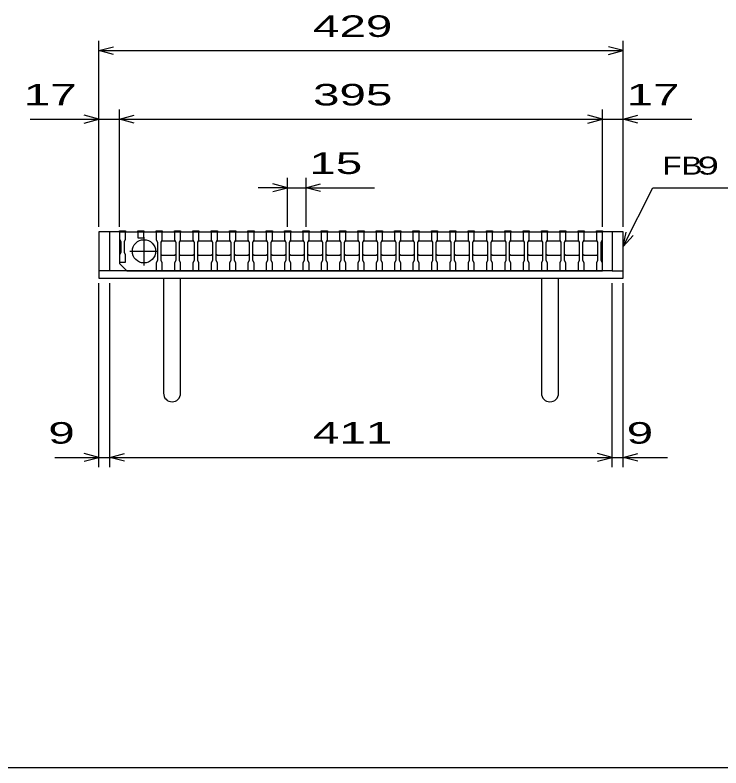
# Model space of a CAD drawing. Units: millimetres, scale not verified. Extents: x -1456 to 1389, y -1026 to 839.
# Drawn here: x -1016 to -439, y -921 to -306 of the extents above; entities that cross this region are included whole.
import ezdxf
from ezdxf.enums import TextEntityAlignment as Align

# ---------------------------------------------------------------- set-up
doc = ezdxf.new("R2010")
doc.units = ezdxf.units.MM
doc.header["$LTSCALE"] = 8
for name, color, linetype, lineweight in [('0_2', 150, 'Continuous', 25), ('16', 3, 'Continuous', 25), ('19', 6, 'Continuous', 25), ('22', 4, 'Continuous', 25)]:
    doc.layers.add(name, color=color, linetype=linetype, lineweight=lineweight)
doc.styles.add('ベクトル', font='')
doc.styles.get('ベクトル').set_extended_font_data('ベクトル')

msp = doc.modelspace()

# ---------------------------------------------------------------- linework, layer by layer
at = {"layer": '0_2'}
msp.add_line((1388.8, -921.2), (-1379.2, -921.2), dxfattribs=at)
at = {"layer": '16'}
for p, q in [((-931, -483), (-931, -482.3)), ((-931, -482.3), (-926, -482.3)), ((-931, -483), (-931, -489)), ((-926, -483), (-931, -483)), ((-931, -483), (-931, -509)), ((-931, -483), (-536, -483)), ((-927, -483), (-902, -483)), ((-926, -482.3), (-926, -483)), ((-926, -489), (-926, -483)), ((-916, -483), (-916, -482.3)), ((-916, -482.3), (-911, -482.3)), ((-916, -483), (-916, -488)), ((-911, -483), (-916, -483)), ((-911, -482.3), (-911, -483)), ((-911, -488), (-911, -483)), ((-901, -483), (-901, -482.3)), ((-901, -482.3), (-896, -482.3)), ((-901, -483), (-901, -489.5)), ((-896, -483), (-901, -483)), ((-896, -482.3), (-896, -483)), ((-896, -489.5), (-896, -483)), ((-886, -483), (-886, -482.3)), ((-886, -482.3), (-881, -482.3)), ((-886, -483), (-886, -489.5)), ((-881, -483), (-886, -483)), ((-881, -482.3), (-881, -483)), ((-881, -489.5), (-881, -483)), ((-871, -483), (-871, -482.3)), ((-871, -482.3), (-866, -482.3)), ((-871, -483), (-871, -489.5)), ((-866, -483), (-871, -483)), ((-866, -482.3), (-866, -483)), ((-866, -489.5), (-866, -483)), ((-856, -483), (-856, -482.3)), ((-856, -482.3), (-851, -482.3)), ((-856, -483), (-856, -489.5)), ((-851, -483), (-856, -483)), ((-851, -482.3), (-851, -483)), ((-851, -489.5), (-851, -483)), ((-841, -483), (-841, -482.3)), ((-841, -482.3), (-836, -482.3)), ((-841, -483), (-841, -489.5)), ((-836, -483), (-841, -483)), ((-836, -482.3), (-836, -483)), ((-836, -489.5), (-836, -483)), ((-826, -483), (-826, -482.3)), ((-826, -482.3), (-821, -482.3)), ((-826, -483), (-826, -489.5)), ((-821, -483), (-826, -483)), ((-821, -482.3), (-821, -483)), ((-821, -489.5), (-821, -483)), ((-811, -483), (-811, -482.3)), ((-811, -482.3), (-806, -482.3)), ((-811, -483), (-811, -489.5)), ((-806, -483), (-811, -483)), ((-806, -482.3), (-806, -483)), ((-806, -489.5), (-806, -483)), ((-796, -483), (-796, -482.3)), ((-796, -482.3), (-791, -482.3)), ((-796, -483), (-796, -489.5)), ((-791, -483), (-796, -483)), ((-791, -482.3), (-791, -483)), ((-791, -489.5), (-791, -483)), ((-781, -483), (-781, -482.3)), ((-781, -482.3), (-776, -482.3)), ((-781, -483), (-781, -489.5)), ((-776, -483), (-781, -483)), ((-776, -482.3), (-776, -483)), ((-776, -489.5), (-776, -483)), ((-766, -483), (-766, -482.3)), ((-766, -482.3), (-761, -482.3)), ((-766, -483), (-766, -489.5)), ((-761, -483), (-766, -483)), ((-761, -482.3), (-761, -483)), ((-761, -489.5), (-761, -483)), ((-751, -483), (-751, -482.3)), ((-751, -482.3), (-746, -482.3)), ((-751, -483), (-751, -489.5)), ((-746, -483), (-751, -483)), ((-746, -482.3), (-746, -483)), ((-746, -489.5), (-746, -483)), ((-736, -483), (-736, -482.3)), ((-736, -482.3), (-731, -482.3)), ((-736, -483), (-736, -489.5)), ((-731, -483), (-736, -483)), ((-731, -482.3), (-731, -483)), ((-731, -489.5), (-731, -483)), ((-721, -483), (-721, -482.3)), ((-721, -482.3), (-716, -482.3)), ((-721, -483), (-721, -489.5)), ((-716, -483), (-721, -483)), ((-716, -482.3), (-716, -483)), ((-716, -489.5), (-716, -483)), ((-706, -483), (-706, -482.3)), ((-706, -482.3), (-701, -482.3)), ((-706, -483), (-706, -489.5)), ((-701, -483), (-706, -483)), ((-701, -482.3), (-701, -483)), ((-701, -489.5), (-701, -483)), ((-691, -483), (-691, -482.3)), ((-691, -482.3), (-686, -482.3)), ((-691, -483), (-691, -489.5)), ((-686, -483), (-691, -483)), ((-686, -482.3), (-686, -483)), ((-686, -489.5), (-686, -483)), ((-676, -483), (-676, -482.3)), ((-676, -482.3), (-671, -482.3)), ((-676, -483), (-676, -489.5)), ((-671, -483), (-676, -483)), ((-671, -482.3), (-671, -483)), ((-671, -489.5), (-671, -483)), ((-661, -483), (-661, -482.3)), ((-661, -482.3), (-656, -482.3)), ((-661, -483), (-661, -489.5)), ((-656, -483), (-661, -483)), ((-656, -482.3), (-656, -483)), ((-656, -489.5), (-656, -483)), ((-646, -483), (-646, -482.3)), ((-646, -482.3), (-641, -482.3)), ((-646, -483), (-646, -489.5)), ((-641, -483), (-646, -483)), ((-641, -482.3), (-641, -483)), ((-641, -489.5), (-641, -483)), ((-631, -483), (-631, -482.3)), ((-631, -482.3), (-626, -482.3)), ((-631, -483), (-631, -489.5)), ((-626, -483), (-631, -483)), ((-626, -482.3), (-626, -483)), ((-626, -489.5), (-626, -483)), ((-616, -483), (-616, -482.3)), ((-616, -482.3), (-611, -482.3)), ((-616, -483), (-616, -489.5)), ((-611, -483), (-616, -483)), ((-611, -482.3), (-611, -483)), ((-611, -489.5), (-611, -483)), ((-601, -483), (-601, -482.3)), ((-601, -482.3), (-596, -482.3)), ((-601, -483), (-601, -489.5)), ((-596, -483), (-601, -483)), ((-596, -482.3), (-596, -483)), ((-596, -489.5), (-596, -483)), ((-586, -483), (-586, -482.3)), ((-586, -482.3), (-581, -482.3)), ((-586, -483), (-586, -489.5)), ((-581, -483), (-586, -483)), ((-581, -482.3), (-581, -483)), ((-581, -489.5), (-581, -483)), ((-571, -483), (-571, -482.3)), ((-571, -482.3), (-566, -482.3)), ((-571, -483), (-571, -489.5)), ((-566, -483), (-571, -483)), ((-566, -482.3), (-566, -483)), ((-566, -489.5), (-566, -483)), ((-556, -483), (-556, -482.3)), ((-556, -482.3), (-551, -482.3)), ((-556, -483), (-556, -489.5)), ((-551, -483), (-556, -483)), ((-551, -482.3), (-551, -483)), ((-551, -489.5), (-551, -483)), ((-541, -483), (-541, -482.3)), ((-541, -482.3), (-536, -482.3)), ((-541, -483), (-541, -489.5)), ((-536, -483), (-541, -483)), ((-536, -482.3), (-536, -483)), ((-536, -489.5), (-536, -483)), ((-536, -515), (-536, -483)), ((-931, -489), (-930, -491)), ((-930, -491), (-930, -500)), ((-927, -491), (-926, -489)), ((-927, -500), (-927, -491)), ((-916, -488), (-911, -488)), ((-911, -487.5), (-911, -510.5)), ((-901, -489.5), (-900, -491.5)), ((-900, -491.5), (-900, -506.5)), ((-897, -491.5), (-896, -489.5)), ((-897, -491.5), (-896, -490.5)), ((-897, -506.5), (-897, -491.5)), ((-896, -490.5), (-886, -490.5)), ((-886, -489.5), (-885, -491.5)), ((-886, -490.5), (-885, -491.5)), ((-885, -491.5), (-885, -506.5)), ((-882, -491.5), (-881, -489.5)), ((-882, -491.5), (-881, -490.5)), ((-882, -506.5), (-882, -491.5)), ((-881, -490.5), (-871, -490.5)), ((-871, -489.5), (-870, -491.5)), ((-871, -490.5), (-870, -491.5)), ((-870, -491.5), (-870, -506.5)), ((-867, -491.5), (-866, -489.5)), ((-867, -491.5), (-866, -490.5)), ((-867, -506.5), (-867, -491.5)), ((-866, -490.5), (-856, -490.5)), ((-856, -489.5), (-855, -491.5)), ((-856, -490.5), (-855, -491.5)), ((-855, -491.5), (-855, -506.5)), ((-852, -491.5), (-851, -489.5)), ((-852, -491.5), (-851, -490.5)), ((-852, -506.5), (-852, -491.5)), ((-851, -490.5), (-841, -490.5)), ((-841, -489.5), (-840, -491.5)), ((-841, -490.5), (-840, -491.5)), ((-840, -491.5), (-840, -506.5)), ((-837, -491.5), (-836, -489.5)), ((-837, -491.5), (-836, -490.5)), ((-837, -506.5), (-837, -491.5)), ((-836, -490.5), (-826, -490.5)), ((-826, -489.5), (-825, -491.5)), ((-826, -490.5), (-825, -491.5)), ((-825, -491.5), (-825, -506.5)), ((-822, -491.5), (-821, -489.5)), ((-822, -491.5), (-821, -490.5)), ((-822, -506.5), (-822, -491.5)), ((-821, -490.5), (-811, -490.5)), ((-811, -489.5), (-810, -491.5)), ((-811, -490.5), (-810, -491.5)), ((-810, -491.5), (-810, -506.5)), ((-807, -491.5), (-806, -489.5)), ((-807, -491.5), (-806, -490.5)), ((-807, -506.5), (-807, -491.5)), ((-806, -490.5), (-796, -490.5)), ((-796, -489.5), (-795, -491.5)), ((-796, -490.5), (-795, -491.5)), ((-795, -491.5), (-795, -506.5)), ((-792, -491.5), (-791, -489.5)), ((-792, -491.5), (-791, -490.5)), ((-792, -506.5), (-792, -491.5)), ((-791, -490.5), (-781, -490.5)), ((-781, -489.5), (-780, -491.5)), ((-781, -490.5), (-780, -491.5)), ((-780, -491.5), (-780, -506.5)), ((-777, -491.5), (-776, -489.5)), ((-777, -491.5), (-776, -490.5)), ((-777, -506.5), (-777, -491.5)), ((-776, -490.5), (-766, -490.5)), ((-766, -489.5), (-765, -491.5)), ((-766, -490.5), (-765, -491.5)), ((-765, -491.5), (-765, -506.5)), ((-762, -491.5), (-761, -489.5)), ((-762, -491.5), (-761, -490.5)), ((-762, -506.5), (-762, -491.5)), ((-761, -490.5), (-751, -490.5)), ((-751, -489.5), (-750, -491.5)), ((-751, -490.5), (-750, -491.5)), ((-750, -491.5), (-750, -506.5)), ((-747, -491.5), (-746, -489.5)), ((-747, -491.5), (-746, -490.5)), ((-747, -506.5), (-747, -491.5)), ((-746, -490.5), (-736, -490.5)), ((-736, -489.5), (-735, -491.5)), ((-736, -490.5), (-735, -491.5)), ((-735, -491.5), (-735, -506.5)), ((-732, -491.5), (-731, -489.5)), ((-732, -491.5), (-731, -490.5)), ((-732, -506.5), (-732, -491.5)), ((-731, -490.5), (-721, -490.5)), ((-721, -489.5), (-720, -491.5)), ((-721, -490.5), (-720, -491.5)), ((-720, -491.5), (-720, -506.5)), ((-717, -491.5), (-716, -489.5)), ((-717, -491.5), (-716, -490.5)), ((-717, -506.5), (-717, -491.5)), ((-716, -490.5), (-706, -490.5)), ((-706, -489.5), (-705, -491.5)), ((-706, -490.5), (-705, -491.5)), ((-705, -491.5), (-705, -506.5)), ((-702, -491.5), (-701, -489.5)), ((-702, -491.5), (-701, -490.5)), ((-702, -506.5), (-702, -491.5)), ((-701, -490.5), (-691, -490.5)), ((-691, -489.5), (-690, -491.5)), ((-691, -490.5), (-690, -491.5)), ((-690, -491.5), (-690, -506.5)), ((-687, -491.5), (-686, -489.5)), ((-687, -491.5), (-686, -490.5)), ((-687, -506.5), (-687, -491.5)), ((-686, -490.5), (-676, -490.5)), ((-676, -489.5), (-675, -491.5)), ((-676, -490.5), (-675, -491.5)), ((-675, -491.5), (-675, -506.5)), ((-672, -491.5), (-671, -489.5)), ((-672, -491.5), (-671, -490.5)), ((-672, -506.5), (-672, -491.5)), ((-671, -490.5), (-661, -490.5)), ((-661, -489.5), (-660, -491.5)), ((-661, -490.5), (-660, -491.5)), ((-660, -491.5), (-660, -506.5)), ((-657, -491.5), (-656, -489.5)), ((-657, -491.5), (-656, -490.5)), ((-657, -506.5), (-657, -491.5)), ((-656, -490.5), (-646, -490.5)), ((-646, -489.5), (-645, -491.5)), ((-646, -490.5), (-645, -491.5)), ((-645, -491.5), (-645, -506.5)), ((-642, -491.5), (-641, -489.5)), ((-642, -491.5), (-641, -490.5)), ((-642, -506.5), (-642, -491.5)), ((-641, -490.5), (-631, -490.5)), ((-631, -489.5), (-630, -491.5)), ((-631, -490.5), (-630, -491.5)), ((-630, -491.5), (-630, -506.5)), ((-627, -491.5), (-626, -489.5)), ((-627, -491.5), (-626, -490.5)), ((-627, -506.5), (-627, -491.5)), ((-626, -490.5), (-616, -490.5)), ((-616, -489.5), (-615, -491.5)), ((-616, -490.5), (-615, -491.5)), ((-615, -491.5), (-615, -506.5)), ((-612, -491.5), (-611, -489.5)), ((-612, -491.5), (-611, -490.5)), ((-612, -506.5), (-612, -491.5)), ((-611, -490.5), (-601, -490.5)), ((-601, -489.5), (-600, -491.5)), ((-601, -490.5), (-600, -491.5)), ((-600, -491.5), (-600, -506.5)), ((-597, -491.5), (-596, -489.5)), ((-597, -491.5), (-596, -490.5)), ((-597, -506.5), (-597, -491.5)), ((-596, -490.5), (-586, -490.5)), ((-586, -489.5), (-585, -491.5)), ((-586, -490.5), (-585, -491.5)), ((-585, -491.5), (-585, -506.5)), ((-582, -491.5), (-581, -489.5)), ((-582, -491.5), (-581, -490.5)), ((-582, -506.5), (-582, -491.5)), ((-581, -490.5), (-571, -490.5)), ((-571, -489.5), (-570, -491.5)), ((-571, -490.5), (-570, -491.5)), ((-570, -491.5), (-570, -506.5)), ((-567, -491.5), (-566, -489.5)), ((-567, -491.5), (-566, -490.5)), ((-567, -506.5), (-567, -491.5)), ((-566, -490.5), (-556, -490.5)), ((-556, -489.5), (-555, -491.5)), ((-556, -490.5), (-555, -491.5)), ((-555, -491.5), (-555, -506.5)), ((-552, -491.5), (-551, -489.5)), ((-552, -491.5), (-551, -490.5)), ((-552, -506.5), (-552, -491.5)), ((-551, -490.5), (-541, -490.5)), ((-541, -489.5), (-540, -491.5)), ((-541, -490.5), (-540, -491.5)), ((-540, -491.5), (-540, -506.5)), ((-537, -491.5), (-536, -489.5)), ((-537, -506.5), (-537, -491.5)), ((-930, -500), (-931, -502)), ((-931, -502), (-931, -508)), ((-926, -502), (-927, -500)), ((-926, -508), (-926, -502)), ((-922.5, -499), (-899.5, -499)), ((-896, -502.5), (-897, -501.5)), ((-886, -502.5), (-896, -502.5)), ((-885, -501.5), (-886, -502.5)), ((-881, -502.5), (-882, -501.5)), ((-871, -502.5), (-881, -502.5)), ((-870, -501.5), (-871, -502.5)), ((-866, -502.5), (-867, -501.5)), ((-856, -502.5), (-866, -502.5)), ((-855, -501.5), (-856, -502.5)), ((-851, -502.5), (-852, -501.5)), ((-841, -502.5), (-851, -502.5)), ((-840, -501.5), (-841, -502.5)), ((-836, -502.5), (-837, -501.5)), ((-826, -502.5), (-836, -502.5)), ((-825, -501.5), (-826, -502.5)), ((-821, -502.5), (-822, -501.5)), ((-811, -502.5), (-821, -502.5)), ((-810, -501.5), (-811, -502.5)), ((-806, -502.5), (-807, -501.5)), ((-796, -502.5), (-806, -502.5)), ((-795, -501.5), (-796, -502.5)), ((-791, -502.5), (-792, -501.5)), ((-781, -502.5), (-791, -502.5)), ((-780, -501.5), (-781, -502.5)), ((-776, -502.5), (-777, -501.5)), ((-766, -502.5), (-776, -502.5)), ((-765, -501.5), (-766, -502.5)), ((-761, -502.5), (-762, -501.5)), ((-751, -502.5), (-761, -502.5)), ((-750, -501.5), (-751, -502.5)), ((-746, -502.5), (-747, -501.5)), ((-736, -502.5), (-746, -502.5)), ((-735, -501.5), (-736, -502.5)), ((-731, -502.5), (-732, -501.5)), ((-721, -502.5), (-731, -502.5)), ((-720, -501.5), (-721, -502.5)), ((-716, -502.5), (-717, -501.5)), ((-706, -502.5), (-716, -502.5)), ((-705, -501.5), (-706, -502.5)), ((-701, -502.5), (-702, -501.5)), ((-691, -502.5), (-701, -502.5)), ((-690, -501.5), (-691, -502.5)), ((-686, -502.5), (-687, -501.5)), ((-676, -502.5), (-686, -502.5)), ((-675, -501.5), (-676, -502.5)), ((-671, -502.5), (-672, -501.5)), ((-661, -502.5), (-671, -502.5)), ((-660, -501.5), (-661, -502.5)), ((-656, -502.5), (-657, -501.5)), ((-646, -502.5), (-656, -502.5)), ((-645, -501.5), (-646, -502.5)), ((-641, -502.5), (-642, -501.5)), ((-631, -502.5), (-641, -502.5)), ((-630, -501.5), (-631, -502.5)), ((-626, -502.5), (-627, -501.5)), ((-616, -502.5), (-626, -502.5)), ((-615, -501.5), (-616, -502.5)), ((-611, -502.5), (-612, -501.5)), ((-601, -502.5), (-611, -502.5)), ((-600, -501.5), (-601, -502.5)), ((-596, -502.5), (-597, -501.5)), ((-586, -502.5), (-596, -502.5)), ((-585, -501.5), (-586, -502.5)), ((-581, -502.5), (-582, -501.5)), ((-571, -502.5), (-581, -502.5)), ((-570, -501.5), (-571, -502.5)), ((-566, -502.5), (-567, -501.5)), ((-556, -502.5), (-566, -502.5)), ((-555, -501.5), (-556, -502.5)), ((-551, -502.5), (-552, -501.5)), ((-541, -502.5), (-551, -502.5)), ((-540, -501.5), (-541, -502.5)), ((-931, -508), (-926, -508)), ((-931, -509), (-925, -515)), ((-900, -506.5), (-901, -508.5)), ((-901, -508.5), (-901, -515)), ((-896, -508.5), (-897, -506.5)), ((-896, -515), (-896, -508.5)), ((-885, -506.5), (-886, -508.5)), ((-886, -508.5), (-886, -515)), ((-881, -508.5), (-882, -506.5)), ((-881, -515), (-881, -508.5)), ((-870, -506.5), (-871, -508.5)), ((-871, -508.5), (-871, -515)), ((-866, -508.5), (-867, -506.5)), ((-866, -515), (-866, -508.5)), ((-855, -506.5), (-856, -508.5)), ((-856, -508.5), (-856, -515)), ((-851, -508.5), (-852, -506.5)), ((-851, -515), (-851, -508.5)), ((-840, -506.5), (-841, -508.5)), ((-841, -508.5), (-841, -515)), ((-836, -508.5), (-837, -506.5)), ((-836, -515), (-836, -508.5)), ((-825, -506.5), (-826, -508.5)), ((-826, -508.5), (-826, -515)), ((-821, -508.5), (-822, -506.5)), ((-821, -515), (-821, -508.5)), ((-810, -506.5), (-811, -508.5)), ((-811, -508.5), (-811, -515)), ((-806, -508.5), (-807, -506.5)), ((-806, -515), (-806, -508.5)), ((-795, -506.5), (-796, -508.5)), ((-796, -508.5), (-796, -515)), ((-791, -508.5), (-792, -506.5)), ((-791, -515), (-791, -508.5)), ((-780, -506.5), (-781, -508.5)), ((-781, -508.5), (-781, -515)), ((-776, -508.5), (-777, -506.5)), ((-776, -515), (-776, -508.5)), ((-765, -506.5), (-766, -508.5)), ((-766, -508.5), (-766, -515)), ((-761, -508.5), (-762, -506.5)), ((-761, -515), (-761, -508.5)), ((-750, -506.5), (-751, -508.5)), ((-751, -508.5), (-751, -515)), ((-746, -508.5), (-747, -506.5)), ((-746, -515), (-746, -508.5)), ((-735, -506.5), (-736, -508.5)), ((-736, -508.5), (-736, -515)), ((-731, -508.5), (-732, -506.5)), ((-731, -515), (-731, -508.5)), ((-720, -506.5), (-721, -508.5)), ((-721, -508.5), (-721, -515)), ((-716, -508.5), (-717, -506.5)), ((-716, -515), (-716, -508.5)), ((-705, -506.5), (-706, -508.5)), ((-706, -508.5), (-706, -515)), ((-701, -508.5), (-702, -506.5)), ((-701, -515), (-701, -508.5)), ((-690, -506.5), (-691, -508.5)), ((-691, -508.5), (-691, -515)), ((-686, -508.5), (-687, -506.5)), ((-686, -515), (-686, -508.5)), ((-675, -506.5), (-676, -508.5)), ((-676, -508.5), (-676, -515)), ((-671, -508.5), (-672, -506.5)), ((-671, -515), (-671, -508.5)), ((-660, -506.5), (-661, -508.5)), ((-661, -508.5), (-661, -515)), ((-656, -508.5), (-657, -506.5)), ((-656, -515), (-656, -508.5)), ((-645, -506.5), (-646, -508.5)), ((-646, -508.5), (-646, -515)), ((-641, -508.5), (-642, -506.5)), ((-641, -515), (-641, -508.5)), ((-630, -506.5), (-631, -508.5)), ((-631, -508.5), (-631, -515)), ((-626, -508.5), (-627, -506.5)), ((-626, -515), (-626, -508.5)), ((-615, -506.5), (-616, -508.5)), ((-616, -508.5), (-616, -515)), ((-611, -508.5), (-612, -506.5)), ((-611, -515), (-611, -508.5)), ((-600, -506.5), (-601, -508.5)), ((-601, -508.5), (-601, -515)), ((-596, -508.5), (-597, -506.5)), ((-596, -515), (-596, -508.5)), ((-585, -506.5), (-586, -508.5)), ((-586, -508.5), (-586, -515)), ((-581, -508.5), (-582, -506.5)), ((-581, -515), (-581, -508.5)), ((-570, -506.5), (-571, -508.5)), ((-571, -508.5), (-571, -515)), ((-566, -508.5), (-567, -506.5)), ((-566, -515), (-566, -508.5)), ((-555, -506.5), (-556, -508.5)), ((-556, -508.5), (-556, -515)), ((-551, -508.5), (-552, -506.5)), ((-551, -515), (-551, -508.5)), ((-540, -506.5), (-541, -508.5)), ((-541, -508.5), (-541, -515)), ((-536, -508.5), (-537, -506.5)), ((-536, -515), (-536, -508.5)), ((-925, -515), (-536, -515)), ((-901, -515), (-896, -515)), ((-886, -515), (-881, -515)), ((-871, -515), (-866, -515)), ((-856, -515), (-851, -515)), ((-841, -515), (-836, -515)), ((-826, -515), (-821, -515)), ((-811, -515), (-806, -515)), ((-796, -515), (-791, -515)), ((-781, -515), (-776, -515)), ((-766, -515), (-761, -515)), ((-751, -515), (-746, -515)), ((-736, -515), (-731, -515)), ((-721, -515), (-716, -515)), ((-706, -515), (-701, -515)), ((-691, -515), (-686, -515)), ((-676, -515), (-671, -515)), ((-661, -515), (-656, -515)), ((-646, -515), (-641, -515)), ((-631, -515), (-626, -515)), ((-616, -515), (-611, -515)), ((-601, -515), (-596, -515)), ((-586, -515), (-581, -515)), ((-571, -515), (-566, -515)), ((-556, -515), (-551, -515)), ((-541, -515), (-536, -515))]:
    msp.add_line(p, q, dxfattribs=at)
msp.add_circle((-911, -499), 9.5, dxfattribs=at)
at = {"layer": '19'}
for p, q in [((-931, -483), (-948, -483)), ((-948, -483), (-948, -521)), ((-939, -515), (-939, -483)), ((-519, -483), (-536, -483)), ((-528, -483), (-528, -515)), ((-519, -521), (-519, -483)), ((-939, -515), (-948, -515)), ((-528, -515), (-939, -515)), ((-528, -515), (-519, -515)), ((-948, -521), (-519, -521)), ((-895, -521), (-895, -615)), ((-881, -615), (-881, -521)), ((-586, -521), (-586, -615)), ((-572, -615), (-572, -521))]:
    msp.add_line(p, q, dxfattribs=at)
for centre in [(-888, -615), (-579, -615)]:
    msp.add_arc(centre, 7, 180, 0, dxfattribs=at)
at = {"layer": '22'}
for p, q in [((-948, -479), (-948, -327)), ((-948, -335), (-936, -331.8)), ((-519, -335), (-531, -331.8)), ((-519, -479), (-519, -327)), ((-936, -338.2), (-948, -335)), ((-948, -335), (-519, -335)), ((-531, -338.2), (-519, -335)), ((-948, -479), (-948, -383)), ((-931, -479), (-931, -383)), ((-536, -479), (-536, -383)), ((-519, -479), (-519, -383)), ((-1004, -391), (-948, -391)), ((-948, -391), (-960, -387.8)), ((-960, -394.2), (-948, -391)), ((-948, -391), (-931, -391)), ((-931, -391), (-919, -387.8)), ((-919, -394.2), (-931, -391)), ((-931, -391), (-536, -391)), ((-536, -391), (-548, -387.8)), ((-548, -394.2), (-536, -391)), ((-536, -391), (-519, -391)), ((-519, -391), (-507, -387.8)), ((-507, -394.2), (-519, -391)), ((-519, -391), (-463, -391)), ((-793.5, -479), (-793.5, -439)), ((-778.5, -439), (-778.5, -479)), ((-793.5, -447), (-817.5, -447)), ((-793.5, -447), (-805.5, -443.8)), ((-805.5, -450.2), (-793.5, -447)), ((-793.5, -447), (-778.5, -447)), ((-778.5, -447), (-766.5, -443.8)), ((-766.5, -450.2), (-778.5, -447)), ((-778.5, -447), (-722.5, -447)), ((-519, -495), (-495, -447)), ((-495, -447), (-367, -447)), ((-519, -495), (-516.6, -483.32)), ((-519, -495), (-511, -486.2)), ((-948, -675.4), (-948, -525)), ((-939, -675.4), (-939, -525)), ((-528, -675.4), (-528, -525)), ((-519, -675.4), (-519, -525)), ((-948, -667.4), (-960, -664.2)), ((-939, -667.4), (-927, -664.2)), ((-528, -667.4), (-540, -664.2)), ((-519, -667.4), (-507, -664.2)), ((-984, -667.4), (-948, -667.4)), ((-960, -670.6), (-948, -667.4)), ((-948, -667.4), (-939, -667.4)), ((-927, -670.6), (-939, -667.4)), ((-939, -667.4), (-528, -667.4)), ((-540, -670.6), (-528, -667.4)), ((-528, -667.4), (-519, -667.4)), ((-507, -670.6), (-519, -667.4)), ((-519, -667.4), (-483, -667.4))]:
    msp.add_line(p, q, dxfattribs=at)

# ---------------------------------------------------------------- texts
at = {"layer": '22', "color": 2, "style": 'ベクトル'}
for s, height, width, p in [(' 429 ', 17.6, 1.65, (-783.5, -315)), (' 17 ', 17.6, 1.65, (-1020, -371)), (' 395 ', 17.6, 1.65, (-783.5, -371)), (' 17 ', 17.6, 1.65, (-527, -371)), (' 15 ', 17.6, 1.65, (-786.5, -427)), ('FB', 14.66, 1.3, (-487, -429)), (' 9 ', 14.66, 1.6, (-467, -429)), (' 9 ', 17.6, 1.65, (-1000, -647.4)), (' 411 ', 17.6, 1.65, (-783.5, -647.4)), (' 9 ', 17.6, 1.65, (-527, -647.4))]:
    msp.add_text(s, height=height, dxfattribs=dict(at, width=width)).set_placement(p, align=Align.MIDDLE_LEFT)

doc.saveas('drawing.dxf')
